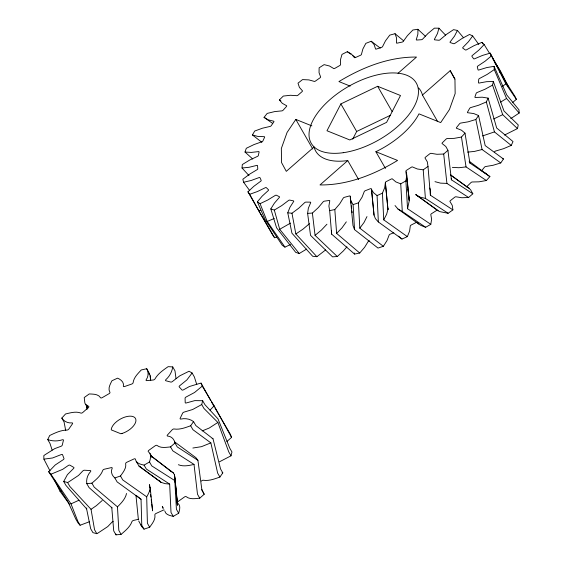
<?xml version="1.0" encoding="UTF-8"?>
<svg xmlns="http://www.w3.org/2000/svg" width="563" height="563" viewBox="0 0 563 563"><rect width="100%" height="100%" fill="white"/><g stroke="black" fill="none" stroke-linecap="round" stroke-linejoin="round"><path stroke-width="0.84" d="M170.828 471.062L171.025 471.393L151.201 456.044L173.376 472.92L174.495 474.869L176.423 509.297L178.675 513.231L173.263 516.37C170.146 515.602 165.649 514.864 164.853 511.127M331.544 230.781L331.642 234.138L354.57 254.082L359.722 253.012L364.599 247.326L367.998 241.823A1.253 0.633 -29.8 0 1 369.356 240.767M149.441 484.539C151.278 488.768 148.85 493.16 146.69 496.819L147.407 523.287L149.667 527.228L144.022 529.171L141.799 526.651L138.688 520.944M346.949 246.805L343.233 251.056L337.293 256.517L332.522 256.848L310.523 235.341L307.616 213.391L308.334 208.289L310.544 202.961A1.253 0.633 -29.8 0 0 310.157 202.145L305.983 202.103A1.253 0.633 -29.8 0 0 304.407 202.898L298.763 208.19L291.979 213.236L287.763 212.814L289.931 207.311L293.457 201.807A1.253 0.633 -29.8 0 0 293.372 200.843L289.79 200.111A1.253 0.633 -29.8 0 0 288.186 200.731L281.704 205.629L274.315 210.069L270.81 208.915L274.357 203.208L279.079 197.726A1.253 0.633 -29.8 0 0 279.297 196.656L276.426 195.255A1.253 0.633 -29.8 0 0 274.857 195.671L267.77 200.006L260.05 203.679L257.375 201.828L262.175 196.135L267.911 190.871A1.253 0.633 -29.8 0 0 268.431 189.724L266.376 187.711A1.253 0.633 -29.8 0 0 264.899 187.915L257.467 191.526L249.691 194.298L247.945 191.821L253.814 186.332L260.373 181.483A1.253 0.633 -29.8 0 0 261.162 180.308L260.007 177.753A1.253 0.633 -29.8 0 0 258.67 177.732L251.161 180.484L243.61 182.257L242.857 179.245L249.592 174.171L256.728 169.899A1.253 0.633 -29.8 0 0 257.77 168.738L257.544 165.74A1.253 0.633 -29.8 0 0 256.404 165.494L249.085 167.288L242.027 168.006L242.301 164.558L249.655 160.075L257.108 156.549A1.253 0.633 -29.8 0 0 258.361 155.437L259.086 152.101A1.253 0.633 -29.8 0 0 258.171 151.644L251.316 152.418L245.011 152.045L246.291 148.294L254.004 144.571L261.499 141.911A1.253 0.633 -29.8 0 0 262.921 140.891L264.561 137.33A1.253 0.633 -29.8 0 0 263.913 136.675L257.763 136.408L252.435 134.958L254.687 131.038L262.471 128.202L269.754 126.506A1.253 0.633 -29.8 0 0 271.282 125.619L273.78 121.974A1.253 0.633 -29.8 0 0 273.421 121.144L268.199 119.828L264.047 117.357L267.179 113.416L274.758 111.573L281.556 110.904A1.253 0.633 -29.8 0 0 283.147 110.179L286.412 106.569A1.253 0.633 -29.8 0 0 286.356 105.598L282.253 103.289L279.424 99.89L283.323 96.062L290.424 95.274L296.49 95.654A1.253 0.633 -29.8 0 0 298.087 95.119L302 91.685A1.253 0.633 -29.8 0 0 302.247 90.601L299.41 87.392L298.003 83.176L302.535 79.601L308.897 79.904L314.013 81.318A1.253 0.633 -29.8 0 0 315.554 80.988L319.981 77.849A1.253 0.633 -29.8 0 0 320.523 76.702L319.052 72.697L319.122 67.827L324.119 64.632L329.517 66.012L333.493 68.412A1.253 0.633 -29.8 0 0 334.922 68.306L339.693 65.575A1.253 0.633 -29.8 0 0 340.509 64.393L340.46 59.748L342.008 54.393L347.294 51.697L351.523 54.104L354.226 57.405A1.253 0.633 -29.8 0 0 355.492 57.517L360.44 55.294A1.253 0.633 -29.8 0 0 361.502 54.132L362.875 49.002L365.844 43.358L371.214 41.261L380.278 48.101M371.214 41.261L374.135 44.611L375.465 48.685A1.253 0.633 -29.8 0 0 376.52 49.016L381.468 47.383A1.253 0.633 -29.8 0 0 382.734 46.279L385.486 40.853L389.758 35.131L395.029 33.703L396.535 37.869L396.436 42.577A1.253 0.633 -29.8 0 0 397.246 43.119L402.01 42.126A1.253 0.633 -29.8 0 0 403.439 41.12L407.464 35.603L412.89 30.001L417.873 29.297L417.901 34.132L416.388 39.297A1.253 0.633 -29.8 0 0 416.916 40.029L421.328 39.72A1.253 0.633 -29.8 0 0 422.869 38.847L428.021 33.428L434.411 28.15L438.922 28.192L437.472 33.52L434.594 38.967A1.253 0.633 -29.8 0 0 434.826 39.853L438.725 40.247A1.253 0.633 -29.8 0 0 440.322 39.537L446.41 34.413L453.532 29.656L457.409 30.444L454.538 36.074L450.393 41.592A1.253 0.633 -29.8 0 0 450.33 42.612L453.574 43.682A1.253 0.633 -29.8 0 0 455.164 43.168L461.977 38.523L469.57 34.449L472.674 35.962L468.479 41.69L463.229 47.088A1.253 0.633 -29.8 0 0 462.856 48.2L465.327 49.91A1.253 0.633 -29.8 0 0 466.861 49.6L474.152 45.61L481.935 42.373L484.159 44.547L478.796 50.163L472.617 55.244A1.253 0.633 -29.8 0 0 471.963 56.413L473.574 58.7A1.253 0.633 -29.8 0 0 474.989 58.615L482.491 55.42L490.197 53.133L491.45 55.892L485.116 61.198L478.24 65.78A1.253 0.633 -29.8 0 0 477.318 66.955L478.008 69.742A1.253 0.633 -29.8 0 0 479.254 69.875L486.699 67.588L494.047 66.343L494.286 69.58L487.206 74.386L479.88 78.299A1.253 0.633 -29.8 0 0 478.726 79.439L478.473 82.627A1.253 0.633 -29.8 0 0 479.507 82.979L486.629 81.684L493.343 81.515L492.562 85.126L484.989 89.25L477.48 92.36A1.253 0.633 -29.8 0 0 476.136 93.43L474.954 96.892A1.253 0.633 -29.8 0 0 475.735 97.455L482.266 97.202L488.114 98.117L486.341 101.966L478.557 105.26L471.132 107.449A1.253 0.633 -29.8 0 0 469.648 108.406L467.571 112.023A1.253 0.633 -29.8 0 0 468.078 112.769L473.786 113.571L478.55 115.535L475.848 119.483L468.127 121.833L461.055 123.023A1.253 0.633 -29.8 0 0 459.485 123.832L456.593 127.477A1.253 0.633 -29.8 0 0 456.804 128.385L461.484 130.201L464.996 133.149L461.463 137.055L454.088 138.371L447.627 138.519A1.253 0.633 -29.8 0 0 446.03 139.152L442.419 142.692A1.253 0.633 -29.8 0 0 442.321 143.72L445.812 146.493L447.937 150.321L443.7 154.037L436.937 154.283L431.321 153.375A1.253 0.633 -29.8 0 0 429.752 153.812L425.565 157.119A1.253 0.633 -29.8 0 0 425.164 158.238L427.331 161.862L428 166.423L423.214 169.822L417.31 168.977L412.735 167.063A1.253 0.633 -29.8 0 0 411.25 167.281L406.627 170.23A1.253 0.633 -29.8 0 0 405.944 171.398L406.711 175.747L405.895 180.878L400.736 183.834L395.895 181.933L392.538 179.076A1.253 0.633 -29.8 0 0 391.186 179.069L386.302 181.56A1.253 0.633 -29.8 0 0 385.359 182.736L384.698 187.648L382.432 193.172L383.734 219.844L407.338 236.629L409.604 231.104L410.265 226.192A1.253 0.633 -29.8 0 1 411.215 225.017L416.092 222.526A1.253 0.633 -29.8 0 1 416.683 222.315M415.635 194.538L439.464 211.561L448.12 213.278L452.905 209.879L430.392 195.227L430.421 190.371L429.85 188.028M331.642 234.138L329.665 210.625L334.816 209.556L339.693 203.862L343.092 198.366A1.253 0.633 -29.8 0 1 344.443 197.31L349.32 195.987A1.253 0.633 -29.8 0 1 350.256 196.431L352.98 225.481L354.528 229.62L378.005 248.072L383.354 246.298L386.992 240.591L389.061 235.292A1.253 0.633 -29.8 0 1 390.229 234.152L393.783 232.765M87.821 408.259L84.879 403.094L84.225 397.541L89.243 393.945C93.191 394.163 98.3 393.889 100.622 397.795A1.457 0.739 -29.8 0 0 102.332 397.584L108.948 393.741A1.457 0.739 -29.8 0 0 109.954 392.369C107.568 388.554 110.242 384.233 111.953 380.75L117.576 378.153C120.792 379.483 124.296 382.242 123.36 386.19A1.457 0.739 -29.8 0 0 124.683 386.485L131.58 384.1A1.457 0.739 -29.8 0 0 133.086 382.826C133.698 377.52 137.851 373.698 141.25 369.968L146.718 368.723C148.752 372.199 148.491 376.598 146.127 379.856A1.457 0.739 -29.8 0 0 146.88 380.616L153.129 380.011A1.457 0.739 -29.8 0 0 154.931 379.005C157.985 373.642 163.2 370.095 168.154 366.654L172.735 366.921C172.039 371.84 169.547 376.358 165.846 379.659A1.457 0.739 -29.8 0 0 165.937 380.778L170.688 382.038A1.457 0.739 -29.8 0 0 172.545 381.433L179.794 375.817L189.041 371.249L192.11 373.002L194.362 376.936L196.733 384.452M504.497 135.071L517.467 128.582L518.249 124.972L503.955 110.939L493.343 81.515M113.184 521.458A1.457 0.739 -29.8 0 0 111.938 522.218L107.751 526.595L98.159 532.943L96.808 533.675L92.923 532.633L90.671 528.699L86.596 508.875L86.801 507.939M395.029 205.544L397.999 209.063L418.696 223.983L420.807 225.39L425.642 227.29L430.808 224.341L431.617 219.204L430.857 214.855A1.253 0.633 -29.8 0 1 431.532 213.687L436.156 210.738A1.253 0.633 -29.8 0 1 437.648 210.52L438.049 210.836M219.415 461.822L231.006 455.826L228.754 451.892L217.874 422.44L203.982 408.485L201.723 404.551L202.666 400.715L194.812 400.617L186.444 402.911A1.457 0.739 -29.8 0 1 185.206 402.531L185.079 398.28A1.457 0.739 -29.8 0 1 186.262 396.922L194.566 392.495L202.23 386.134L201.09 383.136L199.766 383.389L189.414 386.514L183.545 389.779A1.457 0.739 -29.8 0 1 181.884 389.899L179.266 386.943A1.457 0.739 -29.8 0 1 179.85 385.613L186.916 379.884L192.11 373.002M231.006 455.826L231.956 451.99L229.704 448.049L217.994 418.879L204.918 404.649L202.666 400.715M388.097 208.69L386.654 214.207L383.734 219.844M85.569 404.318L88.658 406.359A1.457 0.739 -29.8 0 1 88.292 407.633L82.845 412.426A1.457 0.739 -29.8 0 1 80.988 413.101C75.97 411.096 70.544 412.827 65.547 413.967L61.817 418.07C63.992 421.525 68.039 423.355 72.078 422.89A1.457 0.739 -29.8 0 1 72.402 423.911L68.869 428.992A1.457 0.739 -29.8 0 1 67.103 430.055C60.881 430.104 55.174 432.884 49.692 435.509L47.742 439.576C52.465 441.322 57.693 441.364 62.458 439.752A1.457 0.739 -29.8 0 1 63.422 440.365L62.275 445.051A1.457 0.739 -29.8 0 1 60.839 446.36L54.773 448.605L45.005 454.756L43.808 455.664L43.914 459.141L52.57 457.972L61.085 454.644A1.457 0.739 -29.8 0 1 62.563 454.777L63.957 458.444A1.457 0.739 -29.8 0 1 63.056 459.809L55.237 464.975L48.7 471.71L50.839 474.13L52.218 473.701L62.669 469.338L68.158 465.573A1.457 0.739 -29.8 0 1 69.946 465.2L73.697 467.346A1.457 0.739 -29.8 0 1 73.443 468.592L67.377 474.686L63.703 481.485L67.595 482.512L68.946 481.78L78.531 475.425L82.712 471.048A1.457 0.739 -29.8 0 1 84.57 470.232L90.164 470.562A1.457 0.739 -29.8 0 1 90.601 471.52C87.617 474.785 86.076 479.261 86.793 483.659L91.903 483.167C96.132 479.5 100.84 475.798 102.783 470.344A1.457 0.739 -29.8 0 1 104.465 469.183L111.15 467.663A1.457 0.739 -29.8 0 1 112.213 468.198C110.404 471.674 111.967 475.651 114.852 477.945L120.489 475.995C123.016 472.336 126.555 468.339 125.662 463.546A1.457 0.739 -29.8 0 1 126.935 462.202L133.811 459.028A1.457 0.739 -29.8 0 1 135.352 459.077C135.901 463.307 140.609 464.391 144.086 465.115L149.498 461.97C150.546 458.613 151.743 453.982 148.259 451.575A1.457 0.739 -29.8 0 1 148.956 450.224L155.092 445.833A1.457 0.739 -29.8 0 1 156.908 445.382C160.786 448.444 166.043 447.318 170.547 446.902L175.002 442.982C174.298 439.323 171.433 436.149 167.521 436.051A1.457 0.739 -29.8 0 1 167.549 434.882L172.116 429.858A1.457 0.739 -29.8 0 1 173.96 428.971C179.731 429.914 185.333 427.655 190.667 425.762L193.559 421.603C189.949 418.879 185.234 418.063 180.85 419.062A1.457 0.739 -29.8 0 1 180.202 418.232L182.581 413.263A1.457 0.739 -29.8 0 1 184.207 412.06L192.63 409.519L201.723 404.551M178.675 513.231C179.52 510.169 180.976 505.884 178.056 503.47M430.808 224.341L407.549 208.725L409.273 200.709L406.563 173.214M494.553 151.862A1.253 0.633 -29.8 0 1 496.038 150.905L503.463 148.716L511.246 145.423L513.02 141.573L496.672 127.998L488.114 98.117M340.882 103.916L326.983 130.757L349.841 139.969L386.598 122.347L400.497 95.513L377.639 86.294L340.882 103.916L356.668 131.482L352.698 139.145M366.97 216.6L364.043 222.448L359.806 228.17L383.354 246.298M126.541 493.462C125.352 498.909 121.334 503.055 117.463 506.848L118.835 530.423L121.087 534.364C125.324 530.705 130.039 526.996 131.995 521.542A1.457 0.739 -29.8 0 1 133.67 520.381L138.688 519.248M311.888 125.894L295.814 119.419L287.067 132.46L281.345 148.456L281.549 162.58L286.3 171.356L314.063 146.992A60.558 30.733 -29.8 0 0 347.758 160.575L358.638 179.569M481.499 170.934L484.398 167.288A1.253 0.633 -29.8 0 1 485.968 166.479L493.033 165.29L500.753 162.939L503.456 158.991L485.186 145.592L478.55 115.535M201.357 481.119A1.457 0.739 -29.8 0 1 203.208 480.232C208.972 481.182 214.573 478.93 219.901 477.044L222.8 472.885L220.548 468.951L213.004 438.788L195.811 425.537L193.559 421.603M350.263 198.521L350.876 200.843L353.1 204.615L358.448 202.842L362.086 197.134L364.155 191.835A1.253 0.633 -29.8 0 1 365.324 190.695L370.292 188.76A1.253 0.633 -29.8 0 1 371.46 188.985L374.036 215.129L375.394 218.648L378.357 221.963L401.982 239.036L407.338 236.629M346.329 221.843L342.03 227.797L336.639 233.406L359.722 253.012M149.667 527.228C152.193 523.569 155.74 519.572 154.867 514.772A1.457 0.739 -29.8 0 1 156.141 513.428L163.017 510.261A1.457 0.739 -29.8 0 1 164.262 510.043M202.23 386.134L214.137 405.832L210.083 410.075M450.576 174.987L467.234 187.183A1.253 0.633 -29.8 0 1 467.325 186.149L470.935 182.609A1.253 0.633 -29.8 0 1 472.533 181.976L478.993 181.828L486.369 180.512L489.901 176.606L469.127 161.194M102.234 500.486L96.372 505.665L91.037 509.311L94.549 529.734L96.808 533.675M326.941 224.222L321.417 230.07L315.055 235.362L337.293 256.517M499.684 72.268L500.613 71.332L492.843 58.686M214.869 407.809L230.429 434.39L231.562 437.395L226.924 441.469M490.197 53.133L505.06 80.833L515.103 96.59L516.355 99.348L512.429 102.684M397.999 73.317L416.507 57.067C388.871 56.772 362.255 67.419 338.933 81.572L350.179 86.104M347.758 160.575L319.995 184.946C347.631 185.241 374.247 174.593 397.569 160.448L375.873 151.7A60.558 30.733 -29.8 0 0 418.992 113.853L440.688 122.6L449.436 109.56L455.157 93.564L454.953 79.439L450.203 70.657L422.44 95.027L437.669 121.615M452.905 209.879L452.237 205.319L450.076 201.695A1.253 0.633 -29.8 0 1 450.47 200.576L454.658 197.268A1.253 0.633 -29.8 0 1 456.234 196.839L461.85 197.74L468.606 197.493L472.843 193.778L470.717 189.949L469.035 188.239L450.337 174.727M177.38 502.442A1.457 0.739 -29.8 0 1 178.168 501.471L184.312 497.087A1.457 0.739 -29.8 0 1 186.128 496.636C189.991 499.712 195.241 498.586 199.745 498.178L204.207 494.265L201.864 489.543M325.653 249.923L316.885 256.693L312.669 256.271L291.937 233.202L287.763 212.814M307.616 213.391L312.388 213.06L318.327 207.599L322.93 202.103A1.253 0.633 -29.8 0 1 324.422 201.153L329.031 200.505A1.253 0.633 -29.8 0 1 329.707 201.146L328.898 206.107L329.665 210.625M309.488 223.659L302.943 229.19L295.842 233.969L316.885 256.693M491.45 55.892L505.841 83.831L502.309 86.561M217.874 422.44L209.204 428.049L202.201 430.899M494.047 66.343L506.791 95.027L518.952 109.799L519.192 113.043L510.782 118.61M494.286 69.58L506.552 98.455L500.591 102.128M290.508 223.117L279.698 229.275L274.315 210.069M306.61 249.092L299.22 253.526L295.716 252.372L276.567 227.79L270.81 208.915M78.919 500.24L70.994 503.878L50.839 474.13M517.467 128.582L502.703 114.676L493.61 118.99M290.515 244.518L284.955 247.136L282.281 245.285L264.948 219.296L257.375 201.828M356.668 131.482L390.293 115.352M219.901 477.044L217.649 473.11L210.851 442.884L201.484 446.67L192.877 448.028M374.036 215.129L371.552 189.485L373.487 192.687L377.076 195.572L382.432 193.172M274.258 218.5L267.2 221.449L260.05 203.679M89.468 521.725L80.094 525.251L77.968 522.83L75.709 518.896L68.116 501.978L48.7 471.71M511.246 145.423L494.448 131.911L482.561 135.929M247.945 191.821L272.851 235.278L274.596 237.755L276.546 237.129M500.753 162.939L482.083 149.533L474.489 151.412L467.677 152.116M249.691 194.298L258.804 210.78L260.718 210.273M199.745 498.178L197.493 494.244L194.017 464.398C188.908 465.594 183.383 466.79 178.365 464.728M54.632 480.309L60.023 491.281L61.325 491.07M486.369 180.512L466.044 166.908L458.929 167.725L452.356 167.366M111.748 507.207L113.726 530.916L115.985 534.85L121.087 534.364M468.606 197.493L446.923 183.404L440.533 183.137L434.974 181.659M173.263 516.37L171.004 512.436L169.653 484.089L165.029 483.631L161.109 482.35L139.061 466.108L136.253 461.519M448.12 213.278L425.41 198.429L419.977 197.085L416.296 195.079M212.152 438.436L213.004 438.788M425.642 227.29L402.278 211.442L397.999 209.063M484.609 172.757L486.39 173.657M502.344 158.421L503.456 158.991M144.022 529.171L141.77 525.237L141.046 499.282L136.703 495.82M194.017 464.398L172.799 450.836L170.547 446.902M174.769 480.577L151.75 465.904L149.498 461.97M169.653 484.089L146.338 469.056L144.086 465.115M204.207 494.265L201.948 490.324L197.923 460.323L177.254 446.923L175.002 442.982M171.609 471.78L173.376 472.92M451.181 178.71L451.442 179.822L472.843 193.778M467.754 187.409L469.035 188.239M401.982 239.036L398.393 236.143M279.424 99.89L280.86 100.847M469.31 162.158L469.929 163.073L489.901 176.606M347.294 51.697L350.876 54.21M353.022 55.723L355.176 57.229M264.047 117.357L272.612 123.396M146.69 496.819L122.748 479.929L120.489 475.995M222.118 472.399L222.8 472.885M141.046 499.282L117.104 481.886L114.852 477.945M415.958 194.714L437.648 210.52M210.851 442.884L192.919 429.696L190.667 425.762M161.109 482.35L139.061 466.108L140.257 467.009M174.488 441.779L195.917 457.67L197.923 460.323M252.435 134.958L261.83 142.277M395.029 33.703L403.706 40.888M117.463 506.848L94.162 487.101L91.903 483.167M112.051 507.932L89.045 487.593L86.793 483.659M245.011 152.045L252.724 159.005M417.873 29.297L425.628 36.454M418.696 223.983L417.443 222.533M438.922 28.192L445.495 35.054M91.037 509.311L69.847 486.453L67.595 482.512M242.027 168.006L248.987 175.579M151.102 456.157L152.277 457.459L150.025 453.518M86.596 508.875L65.962 485.419L63.703 481.485M506.552 98.455L519.192 113.043M457.409 30.444L463.546 37.77M279.698 229.275L299.22 253.526M159.329 480.45L160.356 481.837M243.61 182.257L249.719 190.653M60.023 491.281L69.474 504.251M472.674 35.962L478.796 44.449M267.2 221.449L284.955 247.136M505.841 83.831L516.355 99.348M481.935 42.373L482.878 43.844M494.617 62.247L498.839 68.876M484.159 44.547L489.641 53.478M490.556 54.963L491.471 56.455M212.652 404.037L213.982 406.303M258.804 210.78L274.596 237.755M450.203 70.657L454.988 79.017M377.639 86.294L392.144 111.622M375.873 151.7L385.444 168.414M295.814 119.419L312.782 149.047M201.09 383.136L210.597 400.335M231.562 437.395L214.137 405.832M172.735 366.921L174.987 370.862L176.001 378.568M146.718 368.723L148.97 372.664L149.054 374.409M163.059 507.685L162.306 506.376L163.193 508.825M61.817 418.07L64.069 422.011L65.716 430.618M47.742 439.576L50.001 443.51L52.134 450.111M43.914 459.141L50.016 470.914M80.094 525.251L77.842 521.317L70.994 503.878M211.406 401.806L212.209 403.284M500.613 71.332L508.678 87.244M140.947 524.878L141.799 526.651M499.205 69.643L499.93 71.184M492.562 85.126L502.703 114.676M149.329 373.353L150.166 375.781L150.666 380.475M354.268 252.998L354.57 254.082M486.341 101.966L494.448 131.911M475.848 119.483L482.083 149.533M291.979 213.236L295.842 233.969M464.996 133.149L469.929 163.073M461.463 137.055L466.044 166.908M115.879 534.027L115.985 534.85M149.385 484.982L149.709 487.572M150.032 490.155L150.244 491.879M150.567 494.462L150.891 497.045M151.215 499.634L151.538 502.217M151.75 503.941L152.608 510.838L150.159 487.495M312.388 213.06L315.055 235.362M447.937 150.321L451.442 179.822M350.256 196.431L350.453 198.141M350.65 199.858L351.052 203.285M351.347 205.861L351.643 208.43M351.938 210.998L352.135 212.715M443.7 154.037L446.923 183.404M406.183 173.65L406.373 175.382M406.76 178.844L407.042 181.441M407.33 184.038L407.711 187.5M407.901 189.231L408.288 192.694M408.478 194.425L409.273 200.709L406.176 171.828M177.514 503.083L174.495 474.869L174.657 476.608M86.681 405.951L87.047 409.385M150.166 375.781L150.652 380.412M135.979 495.468L138.371 519.522M385.359 182.736L387.97 209.633L385.43 183.249M174.826 478.346L175.241 482.695M175.41 484.433L177.408 505.3L174.903 476.868M428 166.423L430.392 195.227M423.214 169.822L425.41 198.429M334.816 209.556L336.639 233.406M405.895 180.878L407.549 208.725M353.1 204.615L354.528 229.62M400.736 183.834L402.278 211.442M358.448 202.842L359.806 228.17M377.076 195.572L378.357 221.963M418.619 87.969A60.558 30.733 -29.8 0 1 422.44 95.027M122.065 433.468L120.841 433.749L111.305 429.9L111.291 429.126A13.688 6.946 -29.8 0 1 125.077 417.021A13.688 6.946 -29.8 0 1 135.852 421.363A13.688 6.946 -29.8 0 1 122.065 433.468M86.955 407.535L86.779 405.81L86.941 407.549M343.247 152.7A60.558 30.733 -29.8 0 0 417.929 87.152A60.558 30.733 -29.8 0 0 330.045 99.545A60.558 30.733 -29.8 0 0 343.247 152.7"/></g></svg>
